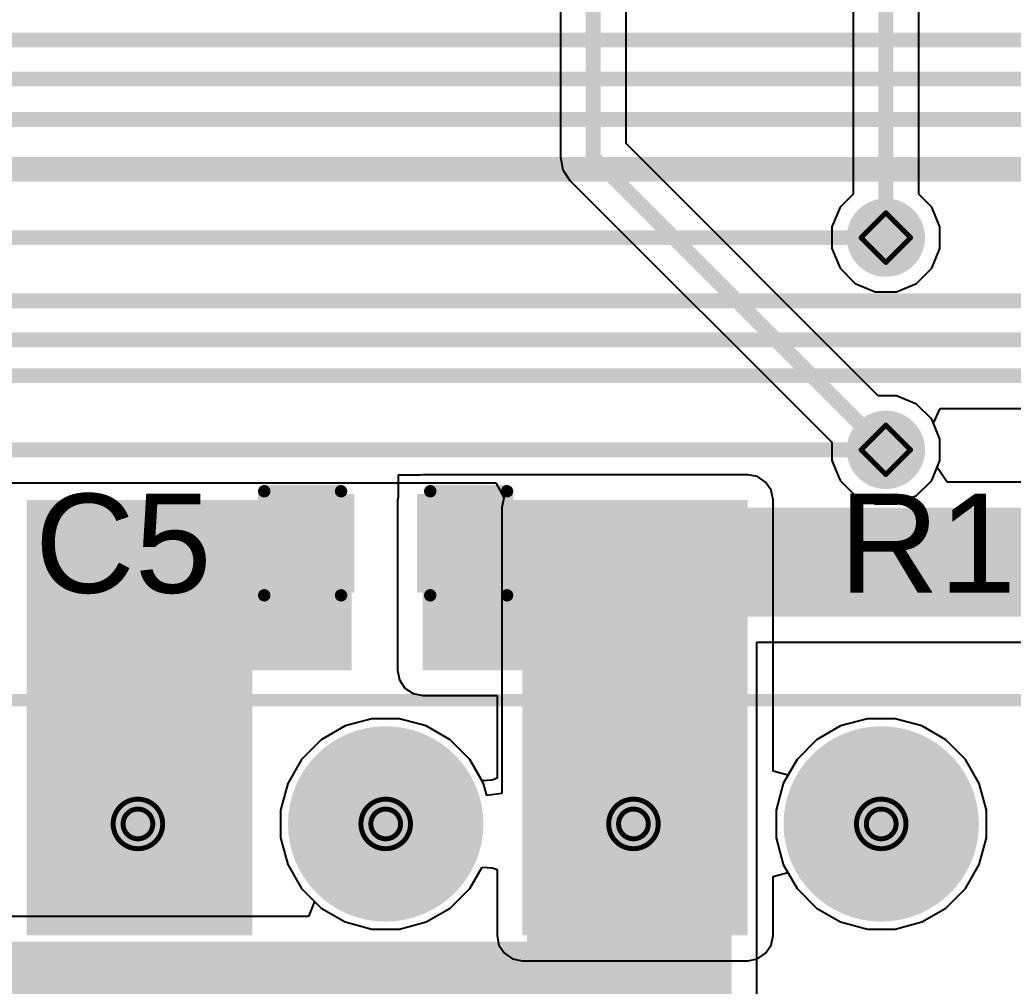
# Model space of a CAD drawing. Header units: inches. Extents: x -31 to 249, y -28 to 261.
# Drawn here: x 51.92 to 62.11, y 52.95 to 62.85 of the extents above; entities that cross this region are included whole.
import ezdxf

# ---------------------------------------------------------------- set-up
doc = ezdxf.new("R2010")
doc.units = ezdxf.units.IN
for name, color, linetype in [('Bottom Layer', 5, 'Continuous'), ('Bottom Solder', 6, 'Continuous'), ('Drill Drawing', 1, 'Continuous'), ('Mechanical 13', 56, 'Continuous'), ('Multi-Layer', 9, 'Continuous'), ('Pad Holes', 156, 'Continuous'), ('Top Layer', 1, 'Continuous'), ('Top Overlay', 2, 'Continuous'), ('Top Paste', 8, 'Continuous'), ('Top Solder', 216, 'Continuous'), ('Via Holes', 16, 'Continuous')]:
    doc.layers.add(name, color=color, linetype=linetype)
doc.styles.add('Arial', font='', dxfattribs={"height": 0.2})
doc.styles.get('Arial').set_extended_font_data('Arial')

# ---------------------------------------------------------------- blocks, each defined once
blk = doc.blocks.new('C___0603_7')
at = {"layer": 'Top Layer'}
for points in [[(-0.3809999999999999, 0.4445), (-0.3809999999999999, -0.4445), (-1.143, -0.4445), (-1.143, 0.4445)], [(1.143, 0.4445), (1.143, -0.4445), (0.3809999999999999, -0.4445), (0.3809999999999999, 0.4445)]]:
    blk.add_hatch(color=1, dxfattribs=at).paths.add_polyline_path(points)
at = {"layer": 'Top Paste'}
for points in [[(-0.3809999999999999, 0.4445), (-0.3809999999999999, -0.4445), (-1.143, -0.4445), (-1.143, 0.4445)], [(1.143, 0.4445), (1.143, -0.4445), (0.3809999999999999, -0.4445), (0.3809999999999999, 0.4445)]]:
    blk.add_hatch(color=8, dxfattribs=at).paths.add_polyline_path(points)
at = {"layer": 'Top Solder'}
for points in [[(-0.3210001199999999, 0.50449988), (-0.3210001199999999, -0.50449988), (-1.20299988, -0.50449988), (-1.20299988, 0.50449988)], [(1.20299988, 0.50449988), (1.20299988, -0.50449988), (0.3210001199999999, -0.50449988), (0.3210001199999999, 0.50449988)]]:
    blk.add_hatch(color=216, dxfattribs=at).paths.add_polyline_path(points)
at = {"layer": 'Top Overlay'}
for points in [[(-0.4571999999999999, 0.5334, 0.127, 0.127, 0), (-1.2446, 0.5334, 0.127, 0.127, 0)], [(-1.2446, 0.5334, 0.127, 0.127, 0), (-1.2446, -0.5334, 0.127, 0.127, 0)], [(1.2446, 0.5334, 0.127, 0.127, 0), (0.4571999999999999, 0.5334, 0.127, 0.127, 0)], [(1.2446, 0.5334, 0.127, 0.127, 0), (1.2446, -0.5334, 0.127, 0.127, 0)], [(-0.4571999999999999, -0.5334, 0.127, 0.127, 0), (-1.2446, -0.5334, 0.127, 0.127, 0)], [(1.2446, -0.5334, 0.127, 0.127, 0), (0.4571999999999999, -0.5334, 0.127, 0.127, 0)]]:
    blk.add_lwpolyline(points, format="xyseb", dxfattribs=at)
for points in [[(-1.27635, 0.5334, 0.0635, 0.0635, 1), (-1.21285, 0.5334, 0.0635, 0.0635, 1)], [(-1.27635, 0.5334, 0.0635, 0.0635, 1), (-1.21285, 0.5334, 0.0635, 0.0635, 1)], [(-0.4889499999999999, 0.5334, 0.0635, 0.0635, 1), (-0.42545, 0.5334, 0.0635, 0.0635, 1)], [(0.42545, 0.5334, 0.0635, 0.0635, 1), (0.4889499999999999, 0.5334, 0.0635, 0.0635, 1)], [(1.21285, 0.5334, 0.0635, 0.0635, 1), (1.27635, 0.5334, 0.0635, 0.0635, 1)], [(1.21285, 0.5334, 0.0635, 0.0635, 1), (1.27635, 0.5334, 0.0635, 0.0635, 1)], [(-1.27635, -0.5334, 0.0635, 0.0635, 1), (-1.21285, -0.5334, 0.0635, 0.0635, 1)], [(-1.27635, -0.5334, 0.0635, 0.0635, 1), (-1.21285, -0.5334, 0.0635, 0.0635, 1)], [(-0.4889499999999999, -0.5334, 0.0635, 0.0635, 1), (-0.42545, -0.5334, 0.0635, 0.0635, 1)], [(0.42545, -0.5334, 0.0635, 0.0635, 1), (0.4889499999999999, -0.5334, 0.0635, 0.0635, 1)], [(1.21285, -0.5334, 0.0635, 0.0635, 1), (1.27635, -0.5334, 0.0635, 0.0635, 1)], [(1.21285, -0.5334, 0.0635, 0.0635, 1), (1.27635, -0.5334, 0.0635, 0.0635, 1)]]:
    blk.add_lwpolyline(points, format="xyseb", close=True, dxfattribs=at)
blk = doc.blocks.new('A000005_17')
at = {"layer": 'Bottom Layer'}
h = blk.add_hatch(color=5, dxfattribs=at)
edge = h.paths.add_edge_path()
edge.add_arc((7.619999999999999, 15.24), 0.8999982, 0, 360)
h = blk.add_hatch(color=5, dxfattribs=at)
edge = h.paths.add_edge_path()
edge.add_arc((7.619999999999999, 12.7), 0.8999982, 0, 360)
h = blk.add_hatch(color=5, dxfattribs=at)
edge = h.paths.add_edge_path()
edge.add_arc((7.619999999999999, 10.16), 0.8999982, 0, 360)
h = blk.add_hatch(color=5, dxfattribs=at)
edge = h.paths.add_edge_path()
edge.add_arc((7.619999999999999, 7.619999999999999), 0.8999982, 0, 360)
at = {"layer": 'Bottom Solder'}
h = blk.add_hatch(color=6, dxfattribs=at)
edge = h.paths.add_edge_path()
edge.add_arc((7.619999999999999, 15.24), 1.0015982, 0, 360)
h = blk.add_hatch(color=6, dxfattribs=at)
edge = h.paths.add_edge_path()
edge.add_arc((7.619999999999999, 12.7), 1.0015982, 0, 360)
h = blk.add_hatch(color=6, dxfattribs=at)
edge = h.paths.add_edge_path()
edge.add_arc((7.619999999999999, 10.16), 1.0015982, 0, 360)
h = blk.add_hatch(color=6, dxfattribs=at)
edge = h.paths.add_edge_path()
edge.add_arc((7.619999999999999, 7.619999999999999), 1.0015982, 0, 360)
at = {"layer": 'Multi-Layer'}
h = blk.add_hatch(color=9, dxfattribs=at)
edge = h.paths.add_edge_path()
edge.add_arc((7.619999999999999, 15.24), 0.8999982, 0, 360)
h = blk.add_hatch(color=9, dxfattribs=at)
edge = h.paths.add_edge_path()
edge.add_arc((7.619999999999999, 12.7), 0.8999982, 0, 360)
h = blk.add_hatch(color=9, dxfattribs=at)
edge = h.paths.add_edge_path()
edge.add_arc((7.619999999999999, 10.16), 0.8999982, 0, 360)
h = blk.add_hatch(color=9, dxfattribs=at)
edge = h.paths.add_edge_path()
edge.add_arc((7.619999999999999, 7.619999999999999), 0.8999982, 0, 360)
at = {"layer": 'Pad Holes'}
h = blk.add_hatch(color=7, dxfattribs=at)
edge = h.paths.add_edge_path()
edge.add_arc((7.619999999999999, 15.24), 0.499999, 0, 360)
h = blk.add_hatch(color=7, dxfattribs=at)
edge = h.paths.add_edge_path()
edge.add_arc((7.619999999999999, 12.7), 0.499999, 0, 360)
h = blk.add_hatch(color=7, dxfattribs=at)
edge = h.paths.add_edge_path()
edge.add_arc((7.619999999999999, 10.16), 0.499999, 0, 360)
h = blk.add_hatch(color=7, dxfattribs=at)
edge = h.paths.add_edge_path()
edge.add_arc((7.619999999999999, 7.619999999999999), 0.499999, 0, 360)
at = {"layer": 'Top Layer'}
h = blk.add_hatch(color=1, dxfattribs=at)
edge = h.paths.add_edge_path()
edge.add_arc((7.619999999999999, 15.24), 0.8999982, 0, 360)
h = blk.add_hatch(color=1, dxfattribs=at)
edge = h.paths.add_edge_path()
edge.add_arc((7.619999999999999, 12.7), 0.8999982, 0, 360)
h = blk.add_hatch(color=1, dxfattribs=at)
edge = h.paths.add_edge_path()
edge.add_arc((7.619999999999999, 10.16), 0.8999982, 0, 360)
h = blk.add_hatch(color=1, dxfattribs=at)
edge = h.paths.add_edge_path()
edge.add_arc((7.619999999999999, 7.619999999999999), 0.8999982, 0, 360)
at = {"layer": 'Top Solder'}
h = blk.add_hatch(color=216, dxfattribs=at)
edge = h.paths.add_edge_path()
edge.add_arc((7.619999999999999, 15.24), 1.0015982, 0, 360)
h = blk.add_hatch(color=216, dxfattribs=at)
edge = h.paths.add_edge_path()
edge.add_arc((7.619999999999999, 12.7), 1.0015982, 0, 360)
h = blk.add_hatch(color=216, dxfattribs=at)
edge = h.paths.add_edge_path()
edge.add_arc((7.619999999999999, 10.16), 1.0015982, 0, 360)
h = blk.add_hatch(color=216, dxfattribs=at)
edge = h.paths.add_edge_path()
edge.add_arc((7.619999999999999, 7.619999999999999), 1.0015982, 0, 360)
at = {"layer": 'Mechanical 13'}
blk.add_lwpolyline([(8.889999999999999, 21.59, 0.127, 0.127, 0), (8.889999999999999, -21.59, 0.127, 0.127, 0)], format="xyseb", dxfattribs=at)
at = {"layer": 'Top Overlay'}
blk.add_lwpolyline([(8.889999999999999, 21.59, 0.127, 0.127, 0), (8.889999999999999, -21.59, 0.127, 0.127, 0)], format="xyseb", dxfattribs=at)

msp = doc.modelspace()

# ---------------------------------------------------------------- hatches: boundary and pattern name
at = {"layer": 'Bottom Layer'}
h = msp.add_hatch(color=5, dxfattribs=at)
edge = h.paths.add_edge_path()
edge.add_arc((60.8008055, 60.62097604), 0.2999994, 0, 360)
h = msp.add_hatch(color=5, dxfattribs=at)
edge = h.paths.add_edge_path()
edge.add_arc((60.8008055, 58.44541269999999), 0.2999994, 0, 360)
for points in [[(57.12230384, 56.73352128), (74.88349768, 56.73352128), (74.88349768, 57.85391528), (57.12230384, 57.85391528)], [(57.12230384, 51.89821471999999), (59.22032351999999, 51.89821471999999), (59.22032351999999, 57.85391528), (57.12230384, 57.85391528)], [(24.7396, 51.89821471999999), (59.22032351999999, 51.89821471999999), (59.22032351999999, 53.40351015999999), (24.7396, 53.40351015999999)]]:
    msp.add_hatch(color=5, dxfattribs=at).paths.add_polyline_path(points)
at = {"layer": 'Bottom Solder'}
h = msp.add_hatch(color=6, dxfattribs=at)
edge = h.paths.add_edge_path()
edge.add_arc((60.8008055, 60.62097604), 0.4015993999999999, 0, 360)
h = msp.add_hatch(color=6, dxfattribs=at)
edge = h.paths.add_edge_path()
edge.add_arc((60.8008055, 58.44541269999999), 0.4015993999999999, 0, 360)
at = {"layer": 'Top Layer'}
h = msp.add_hatch(color=1, dxfattribs=at)
edge = h.paths.add_edge_path()
edge.add_arc((60.8008055, 60.62097604), 0.2999994, 0, 360)
h = msp.add_hatch(color=1, dxfattribs=at)
edge = h.paths.add_edge_path()
edge.add_arc((60.8008055, 58.44541269999999), 0.2999994, 0, 360)
for points in [[(51.99381269999999, 53.4670127), (54.3052127, 53.4670127), (54.3052127, 57.93171294), (51.99381269999999, 57.93171294)], [(55.32517001999999, 57.93171294), (51.99381269999999, 57.93171294), (51.99381269999999, 56.18481269999999), (55.32517001999999, 56.18481269999999)], [(56.05385537999999, 56.18481269999999), (59.3852127, 56.18481269999999), (59.3852127, 57.93171294), (56.05385537999999, 57.93171294)], [(57.0738127, 53.4670127), (59.3852127, 53.4670127), (59.3852127, 57.93171294), (57.0738127, 57.93171294)]]:
    msp.add_hatch(color=1, dxfattribs=at).paths.add_polyline_path(points)
at = {"layer": 'Top Solder'}
h = msp.add_hatch(color=216, dxfattribs=at)
edge = h.paths.add_edge_path()
edge.add_arc((60.8008055, 60.62097604), 0.4015993999999999, 0, 360)
h = msp.add_hatch(color=216, dxfattribs=at)
edge = h.paths.add_edge_path()
edge.add_arc((60.8008055, 58.44541269999999), 0.4015993999999999, 0, 360)
at = {"layer": 'Via Holes'}
h = msp.add_hatch(color=7, dxfattribs=at)
edge = h.paths.add_edge_path()
edge.add_arc((60.8008055, 60.62097604), 0.1499997, 0, 360)
h = msp.add_hatch(color=7, dxfattribs=at)
edge = h.paths.add_edge_path()
edge.add_arc((60.8008055, 58.44541269999999), 0.1499997, 0, 360)

# ---------------------------------------------------------------- linework, layer by layer
at = {"layer": 'Bottom Layer'}
for p, q in [((61.28786319999999, 58.71722064), (61.35918894, 58.86962318)), ((61.35918894, 58.86962318), (65.90449608, 58.86962318)), ((61.3548049, 58.55561059999999), (61.28786319999999, 58.71722064)), ((61.3548049, 58.3352148), (61.3548049, 58.55561059999999)), ((61.32584128, 58.26529367999999), (61.3548049, 58.3352148)), ((61.42767241999999, 58.11289114), (61.32584128, 58.26529367999999)), ((37.71944958, 58.10874332), (56.80380053999999, 58.10874332)), ((56.80380053999999, 58.10874332), (56.88526087999999, 57.95634331999999)), ((72.93969917999999, 58.11289114), (61.42767241999999, 58.11289114)), ((56.88304091999999, 57.95302099999999), (56.86332797999999, 57.85391528)), ((56.88526087999999, 57.95634331999999), (56.88304091999999, 57.95302099999999)), ((56.86332797999999, 57.85391528), (56.86332797999999, 56.73352128)), ((56.86332797999999, 56.73352128), (56.86332797999999, 54.92174943999999)), ((59.47929938, 51.89821471999999), (59.47929938, 56.47454541999999)), ((59.47929938, 56.47454541999999), (74.88349768, 56.47454541999999)), ((55.25724787999999, 55.61436172000001), (55.01147748, 55.47246715999999)), ((55.53136722, 55.6878109), (55.25724787999999, 55.61436172000001)), ((55.81515634, 55.6878109), (55.53136722, 55.6878109)), ((56.08927567999999, 55.61436172000001), (55.81515634, 55.6878109)), ((56.33504608000001, 55.47246715999999), (56.08927567999999, 55.61436172000001)), ((60.33724788, 55.61436172000001), (60.09147748, 55.47246715999999)), ((60.61136722, 55.6878109), (60.33724788, 55.61436172000001)), ((60.89515633999999, 55.6878109), (60.61136722, 55.6878109)), ((61.16927568, 55.61436172000001), (60.89515633999999, 55.6878109)), ((61.41504608, 55.47246715999999), (61.16927568, 55.61436172000001)), ((55.01147748, 55.47246715999999), (54.81080732, 55.27179699999999)), ((56.53571623999999, 55.27179699999999), (56.33504608000001, 55.47246715999999)), ((60.09147748, 55.47246715999999), (59.89080732, 55.27179699999999)), ((61.61571624, 55.27179699999999), (61.41504608, 55.47246715999999)), ((54.81080732, 55.27179699999999), (54.66891276, 55.0260266)), ((56.6776108, 55.0260266), (56.53571623999999, 55.27179699999999)), ((59.89080732, 55.27179699999999), (59.74891276, 55.0260266)), ((61.75761079999999, 55.0260266), (61.61571624, 55.27179699999999)), ((54.66891276, 55.0260266), (54.59546357999999, 54.75190726)), ((56.71092798, 54.90168597999999), (56.6776108, 55.0260266)), ((59.74891276, 55.0260266), (59.67546358, 54.75190726)), ((61.83105998, 54.75190726), (61.75761079999999, 55.0260266)), ((56.86332797999999, 54.92174943999999), (56.71092798, 54.90168597999999)), ((54.59546357999999, 54.75190726), (54.59546357999999, 54.46811814)), ((59.67546358, 54.75190726), (59.67546358, 54.46811814)), ((61.83105998, 54.46811814), (61.83105998, 54.75190726)), ((54.59546357999999, 54.46811814), (54.66891276, 54.1939988)), ((59.67546358, 54.46811814), (59.74891276, 54.1939988)), ((61.75761079999999, 54.1939988), (61.83105998, 54.46811814)), ((54.66891276, 54.1939988), (54.81080732, 53.9482284)), ((59.74891276, 54.1939988), (59.89080732, 53.9482284)), ((61.61571624, 53.9482284), (61.75761079999999, 54.1939988)), ((54.81080732, 53.9482284), (54.94414969999999, 53.81488602)), ((59.89080732, 53.9482284), (60.09147748, 53.74755824)), ((61.41504608, 53.74755824), (61.61571624, 53.9482284)), ((54.94414969999999, 53.81488602), (54.88102308000001, 53.66248602)), ((54.88102308000001, 53.66248602), (51.38550047999999, 53.66248602)), ((60.09147748, 53.74755824), (60.33724788, 53.60566368)), ((61.16927568, 53.60566368), (61.41504608, 53.74755824)), ((60.33724788, 53.60566368), (60.61136722, 53.53221449999999)), ((60.89515633999999, 53.53221449999999), (61.16927568, 53.60566368)), ((60.61136722, 53.53221449999999), (60.89515633999999, 53.53221449999999))]:
    msp.add_line(p, q, dxfattribs=at)
for points in [[(17.27368148, 62.64718992, 0.1524, 0.1524, 0), (63.24238811999999, 62.64718992, 0.1524, 0.1524, 0)], [(17.53284276, 62.24771903999999, 0.1524, 0.1524, 0), (65.95497096, 62.24771903999999, 0.1524, 0.1524, 0)], [(17.66763548, 61.83214456, 0.1524, 0.1524, 0), (66.08976367999999, 61.83214456, 0.1524, 0.1524, 0)], [(17.89567668, 61.3222548, 0.254, 0.254, 0), (63.99253647999999, 61.3222548, 0.254, 0.254, 0)], [(34.50075396, 60.62097604, 0.1524, 0.1524, 0), (60.8008055, 60.62097604, 0.1524, 0.1524, 0)], [(34.92299086, 59.97225496, 0.1524, 0.1524, 0), (65.09255968, 59.97225496, 0.1524, 0.1524, 0)], [(35.82764488, 59.57267232, 0.1524, 0.1524, 0), (65.56372968, 59.57267232, 0.1524, 0.1524, 0)], [(36.94206988, 59.20629255999999, 0.1524, 0.1524, 0), (65.90449608, 59.20629255999999, 0.1524, 0.1524, 0)], [(37.57999596, 58.44541269999999, 0.1524, 0.1524, 0), (60.8008055, 58.44541269999999, 0.1524, 0.1524, 0)]]:
    msp.add_lwpolyline(points, format="xyseb", dxfattribs=at)
for points in [[(60.7627055, 60.62097604, 0.0762, 0.0762, 1), (60.8389055, 60.62097604, 0.0762, 0.0762, 1)], [(60.7627055, 58.44541269999999, 0.0762, 0.0762, 1), (60.8389055, 58.44541269999999, 0.0762, 0.0762, 1)]]:
    msp.add_lwpolyline(points, format="xyseb", close=True, dxfattribs=at)
at = {"layer": 'Drill Drawing'}
for points in [[(60.54680549999999, 60.62097604, 0.0508, 0.0508, 0), (60.8008055, 60.87497603999999, 0.0508, 0.0508, 0)], [(60.8008055, 60.87497603999999, 0.0508, 0.0508, 0), (61.05480549999999, 60.62097604, 0.0508, 0.0508, 0)], [(60.54680549999999, 60.62097604, 0.0508, 0.0508, 0), (60.8008055, 60.36697604, 0.0508, 0.0508, 0)], [(60.8008055, 60.36697604, 0.0508, 0.0508, 0), (61.05480549999999, 60.62097604, 0.0508, 0.0508, 0)], [(60.54680549999999, 58.44541269999999, 0.0508, 0.0508, 0), (60.8008055, 58.6994127, 0.0508, 0.0508, 0)], [(60.8008055, 58.6994127, 0.0508, 0.0508, 0), (61.05480549999999, 58.44541269999999, 0.0508, 0.0508, 0)], [(60.54680549999999, 58.44541269999999, 0.0508, 0.0508, 0), (60.8008055, 58.19141269999999, 0.0508, 0.0508, 0)], [(60.8008055, 58.19141269999999, 0.0508, 0.0508, 0), (61.05480549999999, 58.44541269999999, 0.0508, 0.0508, 0)]]:
    msp.add_lwpolyline(points, format="xyseb", dxfattribs=at)
for points in [[(60.78810549999999, 60.87497603999999, 0.0254, 0.0254, 1), (60.81350550000001, 60.87497603999999, 0.0254, 0.0254, 1)], [(60.78810549999999, 60.87497603999999, 0.0254, 0.0254, 1), (60.81350550000001, 60.87497603999999, 0.0254, 0.0254, 1)], [(60.5341055, 60.62097604, 0.0254, 0.0254, 1), (60.55950549999999, 60.62097604, 0.0254, 0.0254, 1)], [(60.5341055, 60.62097604, 0.0254, 0.0254, 1), (60.55950549999999, 60.62097604, 0.0254, 0.0254, 1)], [(61.0421055, 60.62097604, 0.0254, 0.0254, 1), (61.0675055, 60.62097604, 0.0254, 0.0254, 1)], [(61.0421055, 60.62097604, 0.0254, 0.0254, 1), (61.0675055, 60.62097604, 0.0254, 0.0254, 1)], [(60.78810549999999, 60.36697604, 0.0254, 0.0254, 1), (60.81350550000001, 60.36697604, 0.0254, 0.0254, 1)], [(60.78810549999999, 60.36697604, 0.0254, 0.0254, 1), (60.81350550000001, 60.36697604, 0.0254, 0.0254, 1)], [(60.78810549999999, 58.6994127, 0.0254, 0.0254, 1), (60.81350550000001, 58.6994127, 0.0254, 0.0254, 1)], [(60.78810549999999, 58.6994127, 0.0254, 0.0254, 1), (60.81350550000001, 58.6994127, 0.0254, 0.0254, 1)], [(60.5341055, 58.44541269999999, 0.0254, 0.0254, 1), (60.55950549999999, 58.44541269999999, 0.0254, 0.0254, 1)], [(60.5341055, 58.44541269999999, 0.0254, 0.0254, 1), (60.55950549999999, 58.44541269999999, 0.0254, 0.0254, 1)], [(61.0421055, 58.44541269999999, 0.0254, 0.0254, 1), (61.0675055, 58.44541269999999, 0.0254, 0.0254, 1)], [(61.0421055, 58.44541269999999, 0.0254, 0.0254, 1), (61.0675055, 58.44541269999999, 0.0254, 0.0254, 1)], [(60.78810549999999, 58.19141269999999, 0.0254, 0.0254, 1), (60.81350550000001, 58.19141269999999, 0.0254, 0.0254, 1)], [(60.78810549999999, 58.19141269999999, 0.0254, 0.0254, 1), (60.81350550000001, 58.19141269999999, 0.0254, 0.0254, 1)], [(53.38726178, 54.6100127, 0.0508, 0.0508, 1), (52.87926178, 54.6100127, 0.0508, 0.0508, 1)], [(55.92726178, 54.6100127, 0.0508, 0.0508, 1), (55.41926178, 54.6100127, 0.0508, 0.0508, 1)], [(58.46726178, 54.6100127, 0.0508, 0.0508, 1), (57.95926178, 54.6100127, 0.0508, 0.0508, 1)], [(61.00726177999999, 54.6100127, 0.0508, 0.0508, 1), (60.49926177999999, 54.6100127, 0.0508, 0.0508, 1)], [(53.28566178, 54.6100127, 0.0508, 0.0508, 1), (52.98086178, 54.6100127, 0.0508, 0.0508, 1)], [(55.82566178, 54.6100127, 0.0508, 0.0508, 1), (55.52086178, 54.6100127, 0.0508, 0.0508, 1)], [(58.36566178, 54.6100127, 0.0508, 0.0508, 1), (58.06086178, 54.6100127, 0.0508, 0.0508, 1)], [(60.90566178, 54.6100127, 0.0508, 0.0508, 1), (60.60086178, 54.6100127, 0.0508, 0.0508, 1)], [(52.86656177999999, 54.6100127, 0.0254, 0.0254, 1), (52.89196178, 54.6100127, 0.0254, 0.0254, 1)], [(52.96816178, 54.6100127, 0.0254, 0.0254, 1), (52.99356178, 54.6100127, 0.0254, 0.0254, 1)], [(53.27296178, 54.6100127, 0.0254, 0.0254, 1), (53.29836178, 54.6100127, 0.0254, 0.0254, 1)], [(53.37456177999999, 54.6100127, 0.0254, 0.0254, 1), (53.39996178000001, 54.6100127, 0.0254, 0.0254, 1)], [(55.40656178, 54.6100127, 0.0254, 0.0254, 1), (55.43196177999999, 54.6100127, 0.0254, 0.0254, 1)], [(55.50816177999999, 54.6100127, 0.0254, 0.0254, 1), (55.53356177999999, 54.6100127, 0.0254, 0.0254, 1)], [(55.81296177999999, 54.6100127, 0.0254, 0.0254, 1), (55.83836177999999, 54.6100127, 0.0254, 0.0254, 1)], [(55.91456177999999, 54.6100127, 0.0254, 0.0254, 1), (55.93996177999999, 54.6100127, 0.0254, 0.0254, 1)], [(57.94656178, 54.6100127, 0.0254, 0.0254, 1), (57.97196177999999, 54.6100127, 0.0254, 0.0254, 1)], [(58.04816177999999, 54.6100127, 0.0254, 0.0254, 1), (58.07356177999999, 54.6100127, 0.0254, 0.0254, 1)], [(58.35296178, 54.6100127, 0.0254, 0.0254, 1), (58.37836177999999, 54.6100127, 0.0254, 0.0254, 1)], [(58.45456178, 54.6100127, 0.0254, 0.0254, 1), (58.47996178, 54.6100127, 0.0254, 0.0254, 1)], [(60.48656178, 54.6100127, 0.0254, 0.0254, 1), (60.51196178, 54.6100127, 0.0254, 0.0254, 1)], [(60.58816178, 54.6100127, 0.0254, 0.0254, 1), (60.61356178, 54.6100127, 0.0254, 0.0254, 1)], [(60.89296178, 54.6100127, 0.0254, 0.0254, 1), (60.91836178, 54.6100127, 0.0254, 0.0254, 1)], [(60.99456178, 54.6100127, 0.0254, 0.0254, 1), (61.01996178, 54.6100127, 0.0254, 0.0254, 1)]]:
    msp.add_lwpolyline(points, format="xyseb", close=True, dxfattribs=at)
at = {"layer": 'Top Layer'}
for p, q in [((57.46413704, 69.88328415999999), (57.46413704, 61.44541178)), ((58.13747579999999, 61.5848654), (58.13747579999999, 69.88328415999999)), ((60.46413865999999, 69.88328415999999), (60.46413865999999, 61.06778236)), ((61.13747742, 61.06777727999999), (61.13747742, 69.88328415999999)), ((60.72292909999999, 58.99941209999999), (58.13747579999999, 61.5848654)), ((57.46413704, 61.44541178), (57.48976563999999, 61.31657282)), ((57.48976563999999, 61.31657282), (57.56274492, 61.20735028)), ((57.56274492, 61.20735028), (60.2468061, 58.52328909999999)), ((60.46413865999999, 61.06778236), (60.3311468, 60.9347905)), ((61.2704642, 60.9347905), (61.13747742, 61.06777727999999)), ((60.3311468, 60.9347905), (60.2468061, 60.73117394)), ((61.3548049, 60.73117394), (61.2704642, 60.9347905)), ((60.2468061, 60.73117394), (60.2468061, 60.51077813999999)), ((61.3548049, 60.51077813999999), (61.3548049, 60.73117394)), ((60.2468061, 60.51077813999999), (60.3311468, 60.30716158)), ((61.2704642, 60.30716158), (61.3548049, 60.51077813999999)), ((60.3311468, 60.30716158), (60.48699104, 60.15131734)), ((61.11461996, 60.15131734), (61.2704642, 60.30716158)), ((60.48699104, 60.15131734), (60.69060759999999, 60.06697664)), ((60.91100339999999, 60.06697664), (61.11461996, 60.15131734)), ((60.69060759999999, 60.06697664), (60.91100339999999, 60.06697664)), ((60.91100339999999, 58.99941209999999), (60.72292909999999, 58.99941209999999)), ((61.11461996, 58.9150714), (60.91100339999999, 58.99941209999999)), ((61.2704642, 58.75922715999999), (61.11461996, 58.9150714)), ((61.3548049, 58.55561059999999), (61.2704642, 58.75922715999999)), ((61.3548049, 58.3352148), (61.3548049, 58.55561059999999)), ((60.2468061, 58.52328909999999), (60.2468061, 58.3352148)), ((60.2468061, 58.3352148), (60.3311468, 58.13159824)), ((61.2704642, 58.13159824), (61.3548049, 58.3352148)), ((56.02883891999999, 58.18571293999999), (55.79985538, 58.18571293999999)), ((55.79985538, 58.18571293999999), (55.79985538, 57.95672939999999)), ((56.05385537999999, 58.1906888), (56.02883891999999, 58.18571293999999)), ((59.3852127, 58.1906888), (56.05385537999999, 58.1906888)), ((59.48431842, 58.17097586), (59.3852127, 58.1906888)), ((59.56833654, 58.11483678), (59.48431842, 58.17097586)), ((59.62447562, 58.03081866), (59.56833654, 58.11483678)), ((60.3311468, 58.13159824), (60.48699104, 57.97575399999999)), ((61.11461996, 57.97575399999999), (61.2704642, 58.13159824)), ((55.79985538, 57.95672939999999), (55.79487952, 57.93171294)), ((59.64418856, 57.93171294), (59.62447562, 58.03081866)), ((60.48699104, 57.97575399999999), (60.69060759999999, 57.8914133)), ((60.91100339999999, 57.8914133), (61.11461996, 57.97575399999999)), ((55.79487952, 57.93171294), (55.79487952, 56.18481269999999)), ((59.64418856, 55.14944012), (59.64418856, 57.93171294)), ((60.69060759999999, 57.8914133), (60.91100339999999, 57.8914133)), ((55.79487952, 56.18481269999999), (55.81459246, 56.08570697999999)), ((55.81459246, 56.08570697999999), (55.87073154, 56.00168885999999)), ((55.87073154, 56.00168885999999), (55.95474966, 55.94554977999999)), ((55.95474966, 55.94554977999999), (56.05385537999999, 55.92583684)), ((56.05385537999999, 55.92583684), (56.81483684, 55.92583684)), ((56.81483684, 55.92583684), (56.81483684, 55.07848014)), ((55.25724787999999, 55.61436172000001), (55.01147748, 55.47246715999999)), ((55.53136722, 55.6878109), (55.25724787999999, 55.61436172000001)), ((55.81515634, 55.6878109), (55.53136722, 55.6878109)), ((56.08927567999999, 55.61436172000001), (55.81515634, 55.6878109)), ((56.33504608000001, 55.47246715999999), (56.08927567999999, 55.61436172000001)), ((60.33724788, 55.61436172000001), (60.09147748, 55.47246715999999)), ((60.61136722, 55.6878109), (60.33724788, 55.61436172000001)), ((60.89515633999999, 55.6878109), (60.61136722, 55.6878109)), ((61.16927568, 55.61436172000001), (60.89515633999999, 55.6878109)), ((61.41504608, 55.47246715999999), (61.16927568, 55.61436172000001)), ((55.01147748, 55.47246715999999), (54.81080732, 55.27179699999999)), ((56.53571623999999, 55.27179699999999), (56.33504608000001, 55.47246715999999)), ((60.09147748, 55.47246715999999), (59.89080732, 55.27179699999999)), ((61.61571624, 55.27179699999999), (61.41504608, 55.47246715999999)), ((54.81080732, 55.27179699999999), (54.66891276, 55.0260266)), ((56.66243684, 55.05231051999999), (56.53571623999999, 55.27179699999999)), ((59.89080732, 55.27179699999999), (59.79658856, 55.10860453999999)), ((61.75761079999999, 55.0260266), (61.61571624, 55.27179699999999)), ((59.79658856, 55.10860453999999), (59.64418856, 55.14944012)), ((54.66891276, 55.0260266), (54.59546357999999, 54.75190726)), ((56.76395048, 55.05902881999999), (56.66243684, 55.05231051999999)), ((56.81483684, 55.07848014), (56.76395048, 55.05902881999999)), ((61.83105998, 54.75190726), (61.75761079999999, 55.0260266)), ((54.59546357999999, 54.75190726), (54.59546357999999, 54.46811814)), ((61.83105998, 54.46811814), (61.83105998, 54.75190726)), ((54.59546357999999, 54.46811814), (54.66891276, 54.1939988)), ((61.75761079999999, 54.1939988), (61.83105998, 54.46811814)), ((54.66891276, 54.1939988), (54.81080732, 53.9482284)), ((61.61571624, 53.9482284), (61.75761079999999, 54.1939988)), ((56.53571623999999, 53.9482284), (56.66243684, 54.16771488)), ((56.66243684, 54.16771488), (56.76395048, 54.16099658)), ((56.76395048, 54.16099658), (56.81483684, 54.14154526)), ((56.81483684, 54.14154526), (56.81483684, 53.4670127)), ((59.64418856, 54.07058528), (59.79658856, 54.11142086)), ((59.64418856, 53.4670127), (59.64418856, 54.07058528)), ((59.79658856, 54.11142086), (59.89080732, 53.9482284)), ((54.81080732, 53.9482284), (55.01147748, 53.74755824)), ((56.33504608000001, 53.74755824), (56.53571623999999, 53.9482284)), ((59.89080732, 53.9482284), (60.09147748, 53.74755824)), ((61.41504608, 53.74755824), (61.61571624, 53.9482284)), ((55.01147748, 53.74755824), (55.25724787999999, 53.60566368)), ((56.08927567999999, 53.60566368), (56.33504608000001, 53.74755824)), ((60.09147748, 53.74755824), (60.33724788, 53.60566368)), ((61.16927568, 53.60566368), (61.41504608, 53.74755824)), ((55.25724787999999, 53.60566368), (55.53136722, 53.53221449999999)), ((55.81515634, 53.53221449999999), (56.08927567999999, 53.60566368)), ((60.33724788, 53.60566368), (60.61136722, 53.53221449999999)), ((60.89515633999999, 53.53221449999999), (61.16927568, 53.60566368)), ((55.53136722, 53.53221449999999), (55.81515634, 53.53221449999999)), ((56.81483684, 53.4670127), (56.83454978, 53.36790698)), ((59.62447562, 53.36790698), (59.64418856, 53.4670127)), ((60.61136722, 53.53221449999999), (60.89515633999999, 53.53221449999999)), ((56.83454978, 53.36790698), (56.89068886, 53.28388886)), ((59.56833654, 53.28388886), (59.62447562, 53.36790698)), ((56.89068886, 53.28388886), (56.97470697999999, 53.22774978)), ((59.48431842, 53.22774978), (59.56833654, 53.28388886)), ((56.97470697999999, 53.22774978), (57.0738127, 53.20803683999999)), ((57.0738127, 53.20803683999999), (59.3852127, 53.20803683999999)), ((59.3852127, 53.20803683999999), (59.48431842, 53.22774978))]:
    msp.add_line(p, q, dxfattribs=at)
for points in [[(60.80080803999999, 60.62097857999999, 0.1524, 0.1524, 0), (60.80080803999999, 73.20561178, 0.1524, 0.1524, 0)], [(57.80080642, 61.44541178, 0.1524, 0.1524, 0), (57.80080642, 71.23115802, 0.1524, 0.1524, 0)], [(57.80080642, 61.44541178, 0.1524, 0.1524, 0), (60.8008055, 58.44541269999999, 0.1524, 0.1524, 0)], [(60.8008055, 60.62097604, 0.1524, 0.1524, 0), (60.80080803999999, 60.62097857999999, 0.1524, 0.1524, 0)]]:
    msp.add_lwpolyline(points, format="xyseb", dxfattribs=at)
for points in [[(57.76270642, 61.44541178, 0.0762, 0.0762, 1), (57.83890641999999, 61.44541178, 0.0762, 0.0762, 1)], [(57.76270642, 61.44541178, 0.0762, 0.0762, 1), (57.83890641999999, 61.44541178, 0.0762, 0.0762, 1)], [(60.7627055, 60.62097604, 0.0762, 0.0762, 1), (60.8389055, 60.62097604, 0.0762, 0.0762, 1)], [(60.76270803999999, 60.62097857999999, 0.0762, 0.0762, 1), (60.83890803999999, 60.62097857999999, 0.0762, 0.0762, 1)], [(60.76270803999999, 60.62097857999999, 0.0762, 0.0762, 1), (60.83890803999999, 60.62097857999999, 0.0762, 0.0762, 1)], [(60.7627055, 58.44541269999999, 0.0762, 0.0762, 1), (60.8389055, 58.44541269999999, 0.0762, 0.0762, 1)]]:
    msp.add_lwpolyline(points, format="xyseb", close=True, dxfattribs=at)

# ---------------------------------------------------------------- block references
for name, p, rotation in [('C___0603_7', (55.67285537999999, 57.48721294), 180), ('A000005_17', (68.37326177999999, 46.99001269999999), 90)]:
    msp.add_blockref(name, p, dxfattribs=dict(rotation=rotation))

# ---------------------------------------------------------------- texts
at = {"layer": 'Top Overlay', "style": 'Arial'}
for s, p in [('C5', (52.07561085999999, 56.97937804)), ('R10', (60.32187325999999, 56.97937804))]:
    msp.add_text(s, height=1.016, dxfattribs=at).set_placement(p)

doc.saveas('drawing.dxf')
